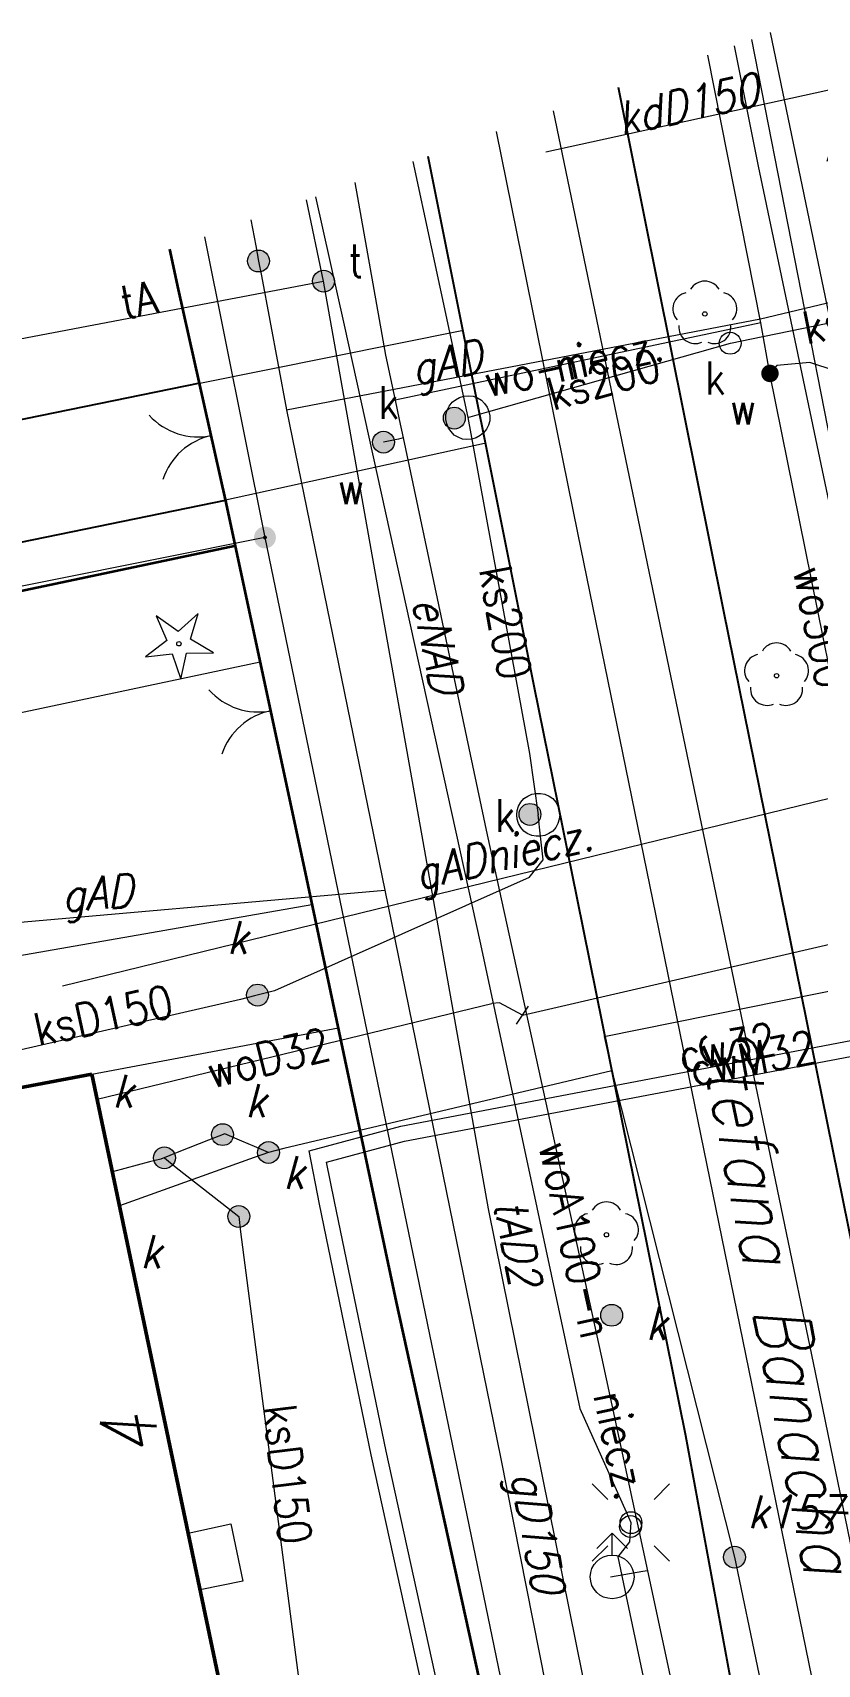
# Model space of a CAD drawing. Header units: metres. Extents: x 6548154 to 6548408, y 5572968 to 5573189.
# Drawn here: x 6548200.77 to 6548218.71, y 5573110.12 to 5573147.42 of the extents above; entities that cross this region are included whole.
import ezdxf
from ezdxf.enums import TextEntityAlignment as Align

# ---------------------------------------------------------------- set-up
doc = ezdxf.new("R2010")
doc.units = ezdxf.units.M
doc.header["$MEASUREMENT"] = 0
for name, color, linetype, lineweight in [('905-Brama w ogrodzeniu', 7, 'Continuous', 15), ('BUIB - Inna budowla', 7, 'Continuous', 15), ('EGBADR_O - Numer porządkowy', 7, 'Continuous', 15), ('EGBB01 - Budynek', 7, 'Continuous', 15), ('EGBD - Działka ewidencyjna', 7, 'Continuous', 15), ('EGBP04 - Punkt graniczny niestabilizowany dokładny', 7, 'Continuous', 15), ('KTCR - Chodnik', 7, 'Continuous', 15), ('KTKR - Krawężnik', 7, 'Continuous', 15), ('KTOK - Ogrodzenie trwałe', 7, 'Continuous', 15), ('KTUL01 - Nazwa ulicy', 7, 'Continuous', 15), ('OBOP01 - Drzewo iglaste', 7, 'Continuous', 15), ('OBOP02 - Drzewo liściaste', 7, 'Continuous', 15), ('SUPC - Przewód ciepłowniczy', 7, 'Continuous', 15), ('SUPC_O - Przewód ciepłowniczy - opis', 7, 'Continuous', 15), ('SUPE - Przewód elektroenergetyczny', 7, 'Continuous', 15), ('SUPE_O - Przewód elektroenergetyczny - opis', 7, 'Continuous', 15), ('SUPE_O - Przewód elektroenergetyczny niskiego napięcia', 7, 'Continuous', 15), ('SUPG - Przewód gazowy', 7, 'Continuous', 15), ('SUPG_O - Przewód gazowy - opis', 7, 'Continuous', 15), ('SUPK - Przewód kanalizacyjny', 7, 'Continuous', 15), ('SUPK_O - Przewód kanalizacyjny - opis', 7, 'Continuous', 15), ('SUPT - Przewód telekomunikacyjny', 7, 'Continuous', 15), ('SUPT_O - Przewód telekomunikacyjny - opis', 7, 'Continuous', 15), ('SUPW - Przewód wodociągowy', 7, 'Continuous', 15), ('SUPW_O - Przewód wodociągowy - opis', 7, 'Continuous', 15), ('SUSM01 - Latarnia', 7, 'Continuous', 15), ('SUSM04_E - Słup', 7, 'Continuous', 15), ('SUUS02 - Hydrant', 7, 'Continuous', 15), ('SUUS15_K - Studzienka - przewód kanalizacyjny', 7, 'Continuous', 15), ('SUUS15_K - Studzienka okrągła - przewód kanalizacyjny', 7, 'Continuous', 15), ('SUUS22_G - Właz okrągły', 7, 'Continuous', 15), ('SUUS22_K - Właz - opis', 7, 'Continuous', 15), ('SUUS22_K - Właz okrągły', 7, 'Continuous', 15), ('SUUS22_T - Właz - opis', 7, 'Continuous', 15), ('SUUS22_T - Właz okrągły', 7, 'Continuous', 15), ('SUUS22_W - Właz - opis', 7, 'Continuous', 15), ('SUUS22_W - Właz okrągły', 7, 'Continuous', 15), ('SUUS25_W - Zasuwa lub zawór', 7, 'Continuous', 15), ('SUUS25_W - Zasuwa lub zawór - opis', 7, 'Continuous', 15), ('SUXW - Punkt zmiany cech lub źródła danych o położeniu przewodu', 7, 'Continuous', 15)]:
    doc.layers.add(name, color=color, linetype=linetype, lineweight=lineweight)
doc.styles.get("Standard").update_dxf_attribs({"font": 'txt.shx', "width": 0.75})

# ---------------------------------------------------------------- blocks, each defined once
blk = doc.blocks.new('905')
at = {"color": 0, "linetype": 'Continuous', "lineweight": 15}
for centre, start, end in [((-1.5, 0), 0, 60), ((1.5, 0), 120, 180)]:
    blk.add_arc(centre, 1.5, start, end, dxfattribs=at)
blk = doc.blocks.new('EGBP04_03')
at = {"layer": 'EGBP04 - Punkt graniczny niestabilizowany dokładny', "linetype": 'Continuous', "lineweight": 15}
h = blk.add_hatch(color=7, dxfattribs=at)
edge = h.paths.add_edge_path()
edge.add_arc((0, 0), 0.5, 0, 360)
h = blk.add_hatch(color=96, dxfattribs=at)
edge = h.paths.add_edge_path()
edge.add_arc((0, 0), 0.09, 0, 360)
blk = doc.blocks.new('OBOP02_01')
at = {"layer": 'OBOP02 - Drzewo liściaste', "color": 96, "linetype": 'Continuous', "lineweight": 18}
blk.add_circle((0, 0), 0.1, dxfattribs=at)
for centre, start, end in [((0, 0.75), 30.14713, 149.85287), ((-0.713292, 0.231763), 102.14713, 221.85287), ((0.713292, 0.231763), 318.14713, 77.85287), ((-0.440839, -0.606763), 174.14713, 293.85287), ((0.440839, -0.606763), 246.14713, 5.85287)]:
    blk.add_arc(centre, 0.75, start, end, dxfattribs=at)
blk = doc.blocks.new('SUSM01')
at = {"layer": 'SUSM01 - Latarnia', "color": 7, "linetype": 'Continuous', "lineweight": 18}
for p, q in [((-1.767767, 1.767767), (-1.06066, 1.06066)), ((1.06066, 1.06066), (1.767767, 1.767767)), ((-1.767767, -1.767767), (-1.06066, -1.06066)), ((1.06066, -1.06066), (1.767767, -1.767767))]:
    blk.add_line(p, q, dxfattribs=at)
blk.add_circle((0, 0), 0.5, dxfattribs=at)
blk = doc.blocks.new('SUSM04_E')
at = {"layer": 'SUSM04_E - Słup', "color": 7, "linetype": 'Continuous', "lineweight": 18}
blk.add_circle((0, 0), 0.5, dxfattribs=at)
blk = doc.blocks.new('OBOP01_01')
at = {"layer": 'OBOP01 - Drzewo iglaste', "color": 96, "linetype": 'Continuous', "lineweight": 18, "flags": 128}
blk.add_lwpolyline([(0.884136, 1.380501), (-0.030797, 0.563971), (-1.031722, 1.272469), (-0.550182, 0.144665), (-1.525693, -0.598437), (-0.307362, -0.458824), (0.088436, -1.619499), (0.354882, -0.422491), (1.581168, -0.415753), (0.525277, 0.207879), (0.884136, 1.380501)], close=True, dxfattribs=at)
at = {"layer": 'OBOP01 - Drzewo iglaste', "color": 96, "linetype": 'Continuous', "lineweight": 18}
blk.add_circle((0, 0), 0.1, dxfattribs=at)
blk = doc.blocks.new('SUUS02')
at = {"layer": 'SUUS02 - Hydrant', "color": 7, "linetype": 'Continuous', "lineweight": 18}
for p in [(-0.707107, 1.292893), (0, 1), (0.707107, 1.292893)]:
    blk.add_line(p, (0, 2), dxfattribs=at)
blk.add_circle((0, 0), 1, dxfattribs=at)
blk = doc.blocks.new('SUPE04')
at = {"layer": 'SUPE_O - Przewód elektroenergetyczny niskiego napięcia', "color": 1, "linetype": 'Continuous', "lineweight": 18}
for p, q in [((9.532051, 0), (7.8, 1)), ((0.5, 0), (10.5, 0)), ((7.8, -1), (9.532051, 0))]:
    blk.add_line(p, q, dxfattribs=at)
blk = doc.blocks.new('SUUS15_05')
at = {"layer": 'SUUS15_K - Studzienka okrągła - przewód kanalizacyjny', "color": 36, "linetype": 'Continuous', "lineweight": 18}
blk.add_circle((0, 0), 0.5, dxfattribs=at)
blk = doc.blocks.new('SUUS22_01')
at = {"layer": 'SUUS22_K - Właz okrągły', "linetype": 'Continuous', "lineweight": 18}
h = blk.add_hatch(color=7, dxfattribs=at)
edge = h.paths.add_edge_path()
edge.add_arc((0, 0), 0.5, 0, 360)
at = {"layer": 'SUUS22_K - Właz okrągły', "color": 7, "linetype": 'Continuous', "lineweight": 18}
blk.add_circle((0, 0), 0.5, dxfattribs=at)
blk = doc.blocks.new('SUUS22_01_1')
at = {"layer": 'SUUS22_W - Właz okrągły', "linetype": 'Continuous', "lineweight": 18}
h = blk.add_hatch(color=7, dxfattribs=at)
edge = h.paths.add_edge_path()
edge.add_arc((0, 0), 0.5, 0, 360)
at = {"layer": 'SUUS22_W - Właz okrągły', "color": 7, "linetype": 'Continuous', "lineweight": 18}
blk.add_circle((0, 0), 0.5, dxfattribs=at)
blk = doc.blocks.new('SUUS25')
at = {"layer": 'SUUS25_W - Zasuwa lub zawór', "linetype": 'Continuous', "lineweight": 15}
h = blk.add_hatch(color=7, dxfattribs=at)
edge = h.paths.add_edge_path()
edge.add_arc((0, 0), 0.4, 0, 360)
blk = doc.blocks.new('SUXX_01_2')
at = {"layer": 'SUXW - Punkt zmiany cech lub źródła danych o położeniu przewodu', "color": 7, "linetype": 'Continuous', "lineweight": 18}
blk.add_line((0, -0.5), (0, 0.5), dxfattribs=at)
blk = doc.blocks.new('SUUS22_01_2')
at = {"layer": 'SUUS22_T - Właz okrągły', "linetype": 'Continuous', "lineweight": 18}
h = blk.add_hatch(color=7, dxfattribs=at)
edge = h.paths.add_edge_path()
edge.add_arc((0, 0), 0.5, 0, 360)
at = {"layer": 'SUUS22_T - Właz okrągły', "color": 7, "linetype": 'Continuous', "lineweight": 18}
blk.add_circle((0, 0), 0.5, dxfattribs=at)
blk = doc.blocks.new('SUUS22_01_3')
at = {"layer": 'SUUS22_G - Właz okrągły', "linetype": 'Continuous', "lineweight": 18}
h = blk.add_hatch(color=7, dxfattribs=at)
edge = h.paths.add_edge_path()
edge.add_arc((0, 0), 0.5, 0, 360)
at = {"layer": 'SUUS22_G - Właz okrągły', "color": 7, "linetype": 'Continuous', "lineweight": 18}
blk.add_circle((0, 0), 0.5, dxfattribs=at)

msp = doc.modelspace()

# ---------------------------------------------------------------- linework, layer by layer
at = {"layer": 'BUIB - Inna budowla', "color": 7, "linetype": 'Continuous', "lineweight": 18, "flags": 128}
msp.add_lwpolyline([(6548204.32, 5573113.12), (6548205.3, 5573113.33), (6548205.57, 5573112.02), (6548204.6, 5573111.82), (6548204.32, 5573113.12)], close=True, dxfattribs=at)
at = {"layer": 'EGBB01 - Budynek', "color": 7, "linetype": 'Continuous', "lineweight": 50, "flags": 128}
for points in [[(6548190.33, 5573121.39), (6548202.12, 5573123.61)], [(6548202.12, 5573123.61), (6548205.91, 5573105.57)]]:
    msp.add_lwpolyline(points, dxfattribs=at)
at = {"layer": 'EGBD - Działka ewidencyjna', "color": 96, "linetype": 'Continuous', "lineweight": 18, "flags": 128}
for points in [[(6548204.693, 5573142.755), (6548206.08, 5573135.88)], [(6548206.08, 5573135.88), (6548176.08, 5573129.87)], [(6548206.08, 5573135.88), (6548212.56, 5573104.53)]]:
    msp.add_lwpolyline(points, dxfattribs=at)
at = {"layer": 'KTCR - Chodnik', "color": 7, "linetype": 'Continuous', "lineweight": 18, "flags": 128}
for points in [[(6548204.59, 5573139.41), (6548210.58, 5573140.61)], [(6548211.1, 5573138.03), (6548205.18, 5573136.73)], [(6548184.4, 5573131.27), (6548184.91, 5573128.58), (6548205.97, 5573133.04)], [(6548200.12, 5573126.26), (6548207.15, 5573127.49)], [(6548202.12, 5573123.61), (6548207.76, 5573124.67)]]:
    msp.add_lwpolyline(points, dxfattribs=at)
at = {"layer": 'KTKR - Krawężnik', "color": 7, "linetype": 'Continuous', "lineweight": 25, "flags": 128}
for points in [[(6548220.26, 5573116.02), (6548216.57, 5573134.23), (6548214.164, 5573146.167)], [(6548209.801, 5573144.595), (6548212.23, 5573132.49), (6548213.21, 5573127.64), (6548215.7, 5573115.35), (6548217.46, 5573105.8), (6548223.02, 5573079.32), (6548229.56, 5573047.43), (6548235.45, 5573018.72), (6548241.592, 5572988.841)], [(6548204.59, 5573139.41), (6548183.342, 5573135.065)], [(6548178.79, 5573131.32), (6548205.18, 5573136.73)]]:
    msp.add_lwpolyline(points, dxfattribs=at)
at = {"layer": 'KTOK - Ogrodzenie trwałe', "color": 7, "linetype": 'Continuous', "lineweight": 35, "flags": 128}
for points in [[(6548193.51, 5573093.43), (6548213.53, 5573097.9), (6548212.48, 5573102.98), (6548209.09, 5573118.4), (6548206.98, 5573128.33), (6548205.18, 5573136.75), (6548204.1, 5573141.55), (6548203.907, 5573142.472)], [(6548205.41, 5573135.69), (6548179.04, 5573130.13)]]:
    msp.add_lwpolyline(points, dxfattribs=at)
at = {"layer": 'SUPC - Przewód ciepłowniczy', "color": 212, "linetype": 'Continuous', "lineweight": 18, "flags": 128}
for points in [[(6548188.01, 5573106.71), (6548189.34, 5573101.94), (6548199.15, 5573103.79), (6548210.45, 5573106.08), (6548208.51, 5573114.91), (6548207.33, 5573120.64), (6548207.09, 5573121.86), (6548209.19, 5573122.42), (6548222.04, 5573124.87), (6548221.71, 5573126.18), (6548221.55, 5573126.8), (6548221.5, 5573126.98)], [(6548187.67, 5573106.61), (6548189.08, 5573101.54), (6548199.21, 5573103.45), (6548210.87, 5573105.8), (6548208.85, 5573114.99), (6548207.67, 5573120.7), (6548207.49, 5573121.6), (6548209.27, 5573122.08), (6548222.48, 5573124.59), (6548222.05, 5573126.26), (6548221.94, 5573126.7)]]:
    msp.add_lwpolyline(points, dxfattribs=at)
at = {"layer": 'SUPE - Przewód elektroenergetyczny', "color": 1, "linetype": 'Continuous', "lineweight": 18, "flags": 128}
msp.add_lwpolyline([(6548207.233, 5573143.67), (6548207.89, 5573140.73), (6548211.01, 5573126.58), (6548213.28, 5573115.97), (6548214.34, 5573113.61), (6548214.45, 5573113.36), (6548214.42, 5573112.92), (6548214.15, 5573112.58), (6548214.34, 5573111.67), (6548217.06, 5573098.82), (6548220.65, 5573081.39), (6548220.97, 5573081.18), (6548221.27, 5573080.99), (6548221.05, 5573080.73), (6548220.74, 5573080.37), (6548223.03, 5573067.93), (6548224.52, 5573061.62), (6548225.94, 5573054.09)], dxfattribs=at)
at = {"layer": 'SUPG - Przewód gazowy', "color": 52, "linetype": 'Continuous', "lineweight": 18, "flags": 128}
for points in [[(6548250.18, 5572992.184), (6548249.95, 5572993.28), (6548247.13, 5573006.38), (6548243, 5573026.87), (6548235.48, 5573063.37), (6548231.88, 5573080.58), (6548229.14, 5573093.7), (6548222.02, 5573126.56), (6548221.17, 5573130.45), (6548217.645, 5573147.421)], [(6548205.756, 5573143.138), (6548205.87, 5573142.55), (6548205.93, 5573142.2), (6548206, 5573141.86), (6548206.57, 5573138.8), (6548208.82, 5573127.82), (6548211.47, 5573114.86), (6548213.54, 5573104.39), (6548216.19, 5573091.52), (6548216.33, 5573090.84), (6548216.7, 5573089.04), (6548220.74, 5573071.06), (6548221.05, 5573070.18), (6548222.77, 5573062.21), (6548226.57, 5573043.4), (6548227.92, 5573036.68), (6548231.74, 5573034.17)], [(6548206.57, 5573138.8), (6548217.41, 5573140.88), (6548226.84, 5573143.13), (6548227.21, 5573141.27)], [(6548221.17, 5573130.45), (6548201.45, 5573125.62)], [(6548199.41, 5573126.13), (6548199.26, 5573126.98), (6548208.82, 5573127.82)]]:
    msp.add_lwpolyline(points, dxfattribs=at)
at = {"layer": 'SUPK - Przewód kanalizacyjny', "color": 36, "linetype": 'Continuous', "lineweight": 18, "flags": 128}
for points in [[(6548220.82, 5573146.51), (6548212.5, 5573144.69)], [(6548212.674, 5573145.63), (6548218.66, 5573116.79), (6548224.93, 5573086.31), (6548230.41, 5573059.35), (6548233.23, 5573047.97), (6548233.78, 5573045.37), (6548245.37, 5572990.312)], [(6548243.966, 5572989.765), (6548231.84, 5573047.74), (6548227.96, 5573064.27), (6548225.66, 5573075.08), (6548219.34, 5573106.15), (6548213.24, 5573135.95), (6548211.372, 5573145.161)], [(6548209.459, 5573144.472), (6548210.72, 5573138.62), (6548211.95, 5573131.94), (6548212.13, 5573130.94), (6548212.33, 5573129.54)], [(6548210.72, 5573138.62), (6548211.2, 5573138.76), (6548216.73, 5573140.32), (6548217.21, 5573140.42), (6548222.67, 5573141.54)], [(6548213.84, 5573124.47), (6548230.08, 5573127.75), (6548235.94, 5573128.87), (6548235.74, 5573130.04), (6548235.68, 5573130.81)], [(6548212.12, 5573128.11), (6548212.44, 5573128.51), (6548212.38, 5573129.05), (6548212.33, 5573129.54)], [(6548212.12, 5573128.11), (6548206.3, 5573125.52), (6548205.84, 5573125.4), (6548205.52, 5573125.32), (6548197.24, 5573123.42)], [(6548213.84, 5573124.47), (6548214.01, 5573123.69), (6548216.82, 5573112.57)], [(6548214.01, 5573123.69), (6548206.51, 5573121.91), (6548206.16, 5573121.82), (6548205.83, 5573121.71), (6548202.75, 5573120.6)], [(6548206.16, 5573121.82), (6548205.84, 5573121.96), (6548205.55, 5573122.08), (6548205.16, 5573122.25), (6548204.79, 5573122.1), (6548204.11, 5573121.84), (6548203.7, 5573121.67), (6548203.44, 5573121.61), (6548202.59, 5573121.38)], [(6548203.78, 5573121.7), (6548204.05, 5573121.48), (6548205.09, 5573120.66), (6548205.48, 5573120.36), (6548205.52, 5573120.01), (6548207.54, 5573104.48), (6548207.59, 5573104.08)], [(6548216.82, 5573112.57), (6548229.06, 5573053.9)]]:
    msp.add_lwpolyline(points, dxfattribs=at)
at = {"layer": 'SUPT - Przewód telekomunikacyjny', "color": 30, "linetype": 'Continuous', "lineweight": 18, "flags": 128}
for points in [[(6548216.809, 5573147.119), (6548217.36, 5573144.37), (6548220.6, 5573128.97), (6548220.9, 5573127.57), (6548221.57, 5573127.45), (6548231.27, 5573128.94)], [(6548214.12, 5573106.06), (6548213.97, 5573106.8), (6548211.19, 5573120.53), (6548207.42, 5573141.74), (6548207.026, 5573143.596)], [(6548200.007, 5573141.068), (6548200.16, 5573140.36), (6548207.42, 5573141.74)]]:
    msp.add_lwpolyline(points, dxfattribs=at)
at = {"layer": 'SUPW - Przewód wodociągowy', "color": 5, "linetype": 'Continuous', "lineweight": 18, "flags": 128}
for points in [[(6548217.42, 5573140.79), (6548216.209, 5573146.903)], [(6548217.207, 5573147.263), (6548221.14, 5573127.21), (6548225.23, 5573107.49), (6548225.46, 5573106.4), (6548227.21, 5573097.51), (6548229.85, 5573084.36), (6548234.24, 5573062.44), (6548241.03, 5573030.12), (6548244.01, 5573014.76), (6548248.709, 5572991.612)], [(6548208.136, 5573143.995), (6548208.84, 5573140.05), (6548209.06, 5573139.02)], [(6548227.59, 5573144.14), (6548227.06, 5573143.95), (6548225.01, 5573141.96), (6548224.03, 5573141.08), (6548223.08, 5573140.42), (6548222.15, 5573140.12), (6548221.2, 5573139.91), (6548219.12, 5573139.69), (6548218.54, 5573139.88), (6548217.79, 5573139.81), (6548217.63, 5573139.63)], [(6548217.42, 5573140.79), (6548209.06, 5573139.02)], [(6548247.435, 5572991.116), (6548246.92, 5572993.6), (6548244.3, 5573006.62), (6548242.25, 5573017.13), (6548238.41, 5573034.76), (6548233.61, 5573057.67), (6548233.5, 5573058.27), (6548232.59, 5573063.27), (6548227.38, 5573089.87), (6548223.35, 5573110.63), (6548220.21, 5573126.86), (6548217.63, 5573139.63), (6548217.42, 5573140.79)], [(6548209.06, 5573139.01), (6548209.06, 5573139.02), (6548209.15, 5573138.58), (6548209.24, 5573138.16), (6548211.16, 5573129.08), (6548213.78, 5573117.14), (6548214.83, 5573112.26), (6548216.17, 5573106.01)], [(6548209.24, 5573138.16), (6548209.13, 5573138.13), (6548208.79, 5573138.06)], [(6548211.97, 5573124.96), (6548219.59, 5573126.72), (6548220.21, 5573126.86)], [(6548202.24, 5573123.04), (6548211.27, 5573125.23)], [(6548211.97, 5573124.96), (6548211.44, 5573125.24), (6548211.27, 5573125.23)], [(6548214.83, 5573112.26), (6548214.72, 5573112.24), (6548213.98, 5573112.11)]]:
    msp.add_lwpolyline(points, dxfattribs=at)
at = {"layer": 'SUUS15_K - Studzienka - przewód kanalizacyjny', "color": 36, "linetype": 'Continuous', "lineweight": 18, "flags": 128}
for points in [[(6548211.2, 5573138.76), (6548211.22, 5573138.66), (6548211.22, 5573138.55), (6548211.19, 5573138.45), (6548211.15, 5573138.36), (6548211.08, 5573138.27), (6548211, 5573138.21), (6548210.91, 5573138.16), (6548210.81, 5573138.13), (6548210.7, 5573138.12), (6548210.6, 5573138.13), (6548210.5, 5573138.17), (6548210.41, 5573138.22), (6548210.34, 5573138.3), (6548210.28, 5573138.38), (6548210.24, 5573138.48), (6548210.22, 5573138.58), (6548210.22, 5573138.69), (6548210.25, 5573138.79), (6548210.29, 5573138.88), (6548210.36, 5573138.97), (6548210.44, 5573139.03), (6548210.53, 5573139.08), (6548210.63, 5573139.11), (6548210.74, 5573139.12), (6548210.84, 5573139.11), (6548210.94, 5573139.07), (6548211.03, 5573139.02), (6548211.1, 5573138.94), (6548211.16, 5573138.86), (6548211.2, 5573138.76)], [(6548212.38, 5573129.05), (6548212.28, 5573129.05), (6548212.18, 5573129.07), (6548212.08, 5573129.11), (6548212, 5573129.17), (6548211.93, 5573129.25), (6548211.88, 5573129.34), (6548211.85, 5573129.44), (6548211.84, 5573129.54), (6548211.85, 5573129.64), (6548211.88, 5573129.74), (6548211.93, 5573129.83), (6548212, 5573129.91), (6548212.09, 5573129.97), (6548212.18, 5573130.01), (6548212.28, 5573130.03), (6548212.38, 5573130.03), (6548212.48, 5573130.01), (6548212.58, 5573129.97), (6548212.66, 5573129.91), (6548212.73, 5573129.83), (6548212.78, 5573129.74), (6548212.81, 5573129.64), (6548212.82, 5573129.54), (6548212.81, 5573129.44), (6548212.78, 5573129.34), (6548212.73, 5573129.25), (6548212.66, 5573129.17), (6548212.57, 5573129.11), (6548212.48, 5573129.07), (6548212.38, 5573129.05)]]:
    msp.add_lwpolyline(points, close=True, dxfattribs=at)

# ---------------------------------------------------------------- block references
at = {"layer": '905-Brama w ogrodzeniu', "color": 7, "linetype": 'Continuous', "lineweight": 35}
for p, rotation in [((6548204.86, 5573138.21), 101.955), ((6548206.22, 5573131.92), 101.301)]:
    msp.add_blockref('905', p, dxfattribs=dict(at, rotation=rotation))
at = {"layer": 'EGBP04 - Punkt graniczny niestabilizowany dokładny', "color": 7, "linetype": 'Continuous', "lineweight": 15, "xscale": 0.5, "yscale": 0.5, "zscale": 0.5}
msp.add_blockref('EGBP04_03', (6548206.08, 5573135.88), dxfattribs=at)
at = {"layer": 'OBOP01 - Drzewo iglaste', "color": 96, "linetype": 'Continuous', "lineweight": 18, "xscale": 0.5, "yscale": 0.5, "zscale": 0.5}
msp.add_blockref('OBOP01_01', (6548204.11, 5573133.45), dxfattribs=at)
at = {"layer": 'OBOP02 - Drzewo liściaste', "color": 96, "linetype": 'Continuous', "lineweight": 18, "xscale": 0.5, "yscale": 0.5, "zscale": 0.5}
for p in [(6548216.14, 5573140.99), (6548217.78, 5573132.72), (6548213.89, 5573119.94)]:
    msp.add_blockref('OBOP02_01', p, dxfattribs=at)
at = {"layer": 'SUPE_O - Przewód elektroenergetyczny niskiego napięcia', "color": 1, "linetype": 'Continuous', "lineweight": 18, "xscale": 0.5, "yscale": 0.5, "zscale": 0.5, "rotation": 101.868}
msp.add_blockref('SUPE04', (6548220.22, 5573140.76), dxfattribs=at)
at = {"layer": 'SUSM01 - Latarnia', "color": 7, "linetype": 'Continuous', "lineweight": 18, "xscale": 0.5, "yscale": 0.5, "zscale": 0.5}
msp.add_blockref('SUSM01', (6548214.45, 5573113.36), dxfattribs=at)
at = {"layer": 'SUSM04_E - Słup', "color": 7, "linetype": 'Continuous', "lineweight": 18, "xscale": 0.5, "yscale": 0.5, "zscale": 0.5}
msp.add_blockref('SUSM04_E', (6548214.44, 5573113.27), dxfattribs=at)
at = {"layer": 'SUUS02 - Hydrant', "color": 7, "linetype": 'Continuous', "lineweight": 18, "xscale": 0.5, "yscale": 0.5, "zscale": 0.5}
msp.add_blockref('SUUS02', (6548214.02, 5573112.12), dxfattribs=at)
at = {"layer": 'SUUS15_K - Studzienka okrągła - przewód kanalizacyjny', "color": 36, "linetype": 'Continuous', "lineweight": 18, "xscale": 0.5, "yscale": 0.5, "zscale": 0.5}
msp.add_blockref('SUUS15_05', (6548216.72, 5573140.32), dxfattribs=at)
at = {"layer": 'SUUS22_G - Właz okrągły', "color": 7, "linetype": 'Continuous', "lineweight": 18, "xscale": 0.5, "yscale": 0.5, "zscale": 0.5, "rotation": 279.833}
msp.add_blockref('SUUS22_01_3', (6548205.93, 5573142.2), dxfattribs=at)
at = {"layer": 'SUUS22_K - Właz okrągły', "color": 7, "linetype": 'Continuous', "lineweight": 18, "xscale": 0.5, "yscale": 0.5, "zscale": 0.5}
for p in [(6548210.41, 5573138.61), (6548212.14, 5573129.55), (6548205.91, 5573125.42), (6548214.01, 5573118.1)]:
    msp.add_blockref('SUUS22_01', p, dxfattribs=at)
for p, rotation in [((6548205.11, 5573122.23), 20.857), ((6548203.78, 5573121.7), 20.858), ((6548206.16, 5573121.82), 12.613), ((6548205.48, 5573120.36), 276.657), ((6548216.82, 5573112.57), 190.752)]:
    msp.add_blockref('SUUS22_01', p, dxfattribs=dict(at, rotation=rotation))
at = {"layer": 'SUUS22_T - Właz okrągły', "color": 7, "linetype": 'Continuous', "lineweight": 18, "xscale": 0.5, "yscale": 0.5, "zscale": 0.5, "rotation": 281.31}
msp.add_blockref('SUUS22_01_2', (6548207.42, 5573141.74), dxfattribs=at)
at = {"layer": 'SUUS22_W - Właz okrągły', "color": 7, "linetype": 'Continuous', "lineweight": 18, "xscale": 0.5, "yscale": 0.5, "zscale": 0.5, "rotation": 11.965}
msp.add_blockref('SUUS22_01_1', (6548208.79, 5573138.06), dxfattribs=at)
at = {"layer": 'SUUS25_W - Zasuwa lub zawór', "color": 7, "linetype": 'Continuous', "lineweight": 15, "xscale": 0.5, "yscale": 0.5, "zscale": 0.5, "rotation": 10.685}
msp.add_blockref('SUUS25', (6548217.63, 5573139.63), dxfattribs=at)
at = {"layer": 'SUXW - Punkt zmiany cech lub źródła danych o położeniu przewodu', "color": 7, "linetype": 'Continuous', "lineweight": 18, "xscale": 0.5, "yscale": 0.5, "zscale": 0.5, "rotation": 325.876}
msp.add_blockref('SUXX_01_2', (6548211.97, 5573124.96), dxfattribs=at)

# ---------------------------------------------------------------- texts
at = {"layer": 'EGBADR_O - Numer porządkowy', "color": 7, "linetype": 'Continuous', "lineweight": 25, "oblique": 15, "width": 0.87}
msp.add_text('4', height=1.25, rotation=101.861, dxfattribs=at).set_placement((6548203.63, 5573115.43), align=Align.CENTER)
at = {"layer": 'KTUL01 - Nazwa ulicy', "color": 7, "linetype": 'Continuous', "lineweight": 25, "oblique": 15, "width": 0.87}
msp.add_text('Stefana Banacha', height=1.25, rotation=281.127, dxfattribs=at).set_placement((6548215.97, 5573124.63))
at = {"layer": 'SUPC_O - Przewód ciepłowniczy - opis', "color": 212, "linetype": 'Continuous', "lineweight": 18, "width": 0.87}
for s, rotation, p in [('cw32', 10.795, (6548215.62, 5573123.65)), ('cwM32', 10.758, (6548215.88, 5573123.34))]:
    msp.add_text(s, height=0.75, rotation=rotation, dxfattribs=at).set_placement(p)
at = {"layer": 'SUPE_O - Przewód elektroenergetyczny - opis', "color": 1, "linetype": 'Continuous', "lineweight": 18, "oblique": 15, "width": 0.87}
msp.add_text('eNAD', height=0.75, rotation=281.674, dxfattribs=at).set_placement((6548210.18, 5573134.58), align=Align.TOP_LEFT)
at = {"layer": 'SUPG_O - Przewód gazowy - opis', "color": 52, "linetype": 'Continuous', "lineweight": 18, "oblique": 15, "width": 0.87}
msp.add_text('gAD', height=0.75, rotation=10.862, dxfattribs=at).set_placement((6548209.5, 5573139.36))
for s, rotation, p in [('gADniecz.', 13.029, (6548209.43, 5573128.55)), ('gAD', 4.21, (6548201.4, 5573128.07)), ('gD150', 280.449, (6548212.44, 5573114.59))]:
    msp.add_text(s, height=0.75, rotation=rotation, dxfattribs=at).set_placement(p, align=Align.TOP_LEFT)
at = {"layer": 'SUPK_O - Przewód kanalizacyjny - opis', "color": 36, "linetype": 'Continuous', "lineweight": 18, "oblique": 15, "width": 0.87}
msp.add_text('kdD150', height=0.75, rotation=12.339, dxfattribs=at).set_placement((6548214.23, 5573145.07))
at = {"layer": 'SUPK_O - Przewód kanalizacyjny - opis', "color": 36, "linetype": 'Continuous', "lineweight": 18, "width": 0.87}
for rotation, p in [(11.592, (6548218.39, 5573140.66)), (15.753, (6548212.56, 5573139.14)), (280.433, (6548211.34, 5573135.23))]:
    msp.add_text('ks200', height=0.75, rotation=rotation, dxfattribs=at).set_placement(p, align=Align.MIDDLE_LEFT)
for rotation, p in [(12.237, (6548200.89, 5573124.25)), (276.657, (6548206.04, 5573116.02))]:
    msp.add_text('ksD150', height=0.75, rotation=rotation, dxfattribs=at).set_placement(p)
at = {"layer": 'SUPT_O - Przewód telekomunikacyjny - opis', "color": 30, "linetype": 'Continuous', "lineweight": 18, "width": 0.87}
msp.add_text('tA', height=0.75, rotation=10.762, dxfattribs=at).set_placement((6548202.85, 5573140.87))
at = {"layer": 'SUPT_O - Przewód telekomunikacyjny - opis', "color": 30, "linetype": 'Continuous', "lineweight": 18, "oblique": 15, "width": 0.87}
msp.add_text('tAD2', height=0.75, rotation=281.15, dxfattribs=at).set_placement((6548212.04, 5573120.82), align=Align.TOP_LEFT)
at = {"layer": 'SUPW_O - Przewód wodociągowy - opis', "color": 5, "linetype": 'Continuous', "lineweight": 18, "width": 0.87}
for s, rotation, p in [('niecz.', 11.954, (6548212.71, 5573139.79)), ('wo-n', 11.954, (6548211.1, 5573139.45)), ('wo300', 281.422, (6548218.52, 5573135.22)), ('woD32', 13.632, (6548204.77, 5573123.65)), ('woA100-n', 282.376, (6548212.7, 5573122.07)), ('niecz.', 282.143, (6548213.95, 5573116.36))]:
    msp.add_text(s, height=0.75, rotation=rotation, dxfattribs=at).set_placement(p, align=Align.MIDDLE_LEFT)
at = {"layer": 'SUUS15_K - Studzienka - przewód kanalizacyjny', "color": 36, "linetype": 'Continuous', "lineweight": 15, "width": 0.87}
msp.add_text('k', height=0.75, dxfattribs=at).set_placement((6548216.14, 5573139.15))
at = {"layer": 'SUUS22_K - Właz - opis', "color": 7, "linetype": 'Continuous', "lineweight": 18, "width": 0.87}
for p in [(6548208.67, 5573138.59), (6548211.34, 5573129.15)]:
    msp.add_text('k', height=0.75, dxfattribs=at).set_placement(p)
at = {"layer": 'SUUS22_K - Właz - opis', "color": 7, "linetype": 'Continuous', "lineweight": 18, "oblique": 15, "width": 0.87}
for s, p in [('k', (6548205.21, 5573127.11)), ('k', (6548202.59, 5573123.6)), ('k', (6548205.63, 5573123.38)), ('k', (6548206.5, 5573121.74)), ('k', (6548203.23, 5573119.93)), ('k', (6548214.79, 5573118.29)), ('k157', (6548217.12, 5573113.98))]:
    msp.add_text(s, height=0.75, dxfattribs=at).set_placement(p, align=Align.TOP_LEFT)
at = {"layer": 'SUUS22_T - Właz - opis', "color": 7, "linetype": 'Continuous', "lineweight": 18, "width": 0.87}
msp.add_text('t', height=0.75, dxfattribs=at).set_placement((6548207.99, 5573141.83))
at = {"layer": 'SUUS22_W - Właz - opis', "color": 7, "linetype": 'Continuous', "lineweight": 18, "width": 0.87}
msp.add_text('w', height=0.75, dxfattribs=at).set_placement((6548207.74, 5573136.64))
at = {"layer": 'SUUS25_W - Zasuwa lub zawór - opis', "color": 7, "linetype": 'Continuous', "lineweight": 18, "width": 0.87}
msp.add_text('w', height=0.75, dxfattribs=at).set_placement((6548216.71, 5573138.46))

doc.saveas('drawing.dxf')
